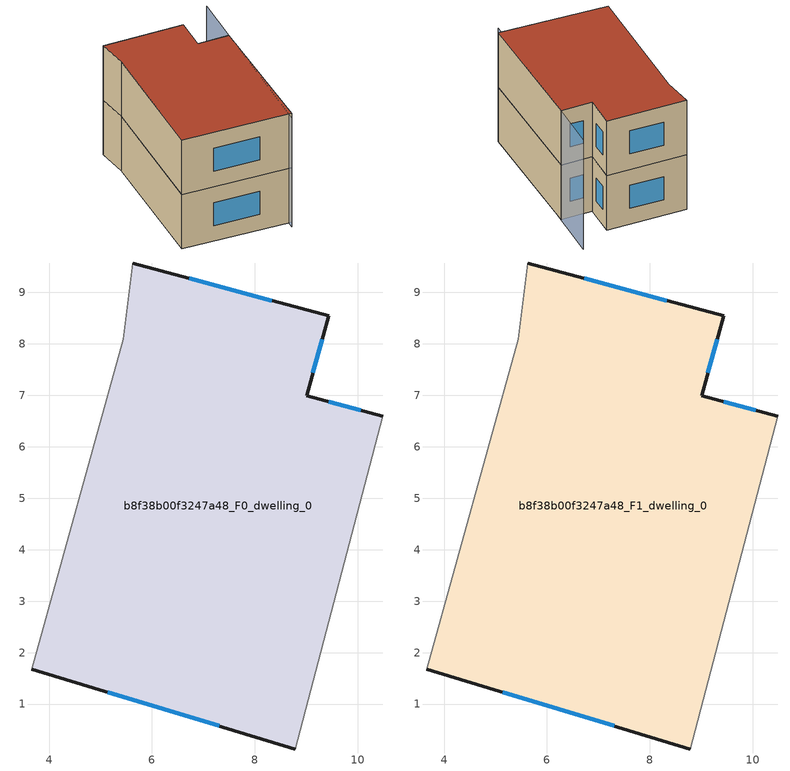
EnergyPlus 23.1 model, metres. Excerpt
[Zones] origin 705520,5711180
b8f38b00f3247a48_F0_dwelling_0
 floor ground (EU_floor_Construction): 9.43,8.54 9,6.99 10.48,6.59 8.78,0.13 3.67,1.68 5.44,8.09 5.63,9.57 z0
 wall outside (EU_wall_Construction): 3.67,1.68 8.78,0.13 / 10.48,6.59 9,6.99 9.43,8.54 5.63,9.57 z0:3
 wall adiabatic (EU_wall_Construction): 5.63,9.57 5.44,8.09 3.67,1.68 / 8.78,0.13 10.48,6.59 z0:3
 window (EU_Window_Construction): 5.15,1.23 7.3,0.58 / 8.33,8.84 6.73,9.27 / 9.13,7.43 9.31,8.09 / 10.05,6.7 9.43,6.87 z0.87:2.13
b8f38b00f3247a48_F1_dwelling_0
 floor to b8f38b00f3247a48_F0_dwelling_0 (EU_floor_Construction): 9.43,8.54 9,6.99 10.48,6.59 8.78,0.13 3.67,1.68 5.44,8.09 5.63,9.57 z3
 wall outside (EU_wall_Construction): 3.67,1.68 8.78,0.13 / 10.48,6.59 9,6.99 9.43,8.54 5.63,9.57 z3:6
 wall adiabatic (EU_wall_Construction): 5.63,9.57 5.44,8.09 3.67,1.68 / 8.78,0.13 10.48,6.59 z3:6
 window (EU_Window_Construction): 5.15,1.23 7.3,0.58 / 8.33,8.84 6.73,9.27 / 9.13,7.43 9.31,8.09 / 10.05,6.7 9.43,6.87 z3.87:5.13
 roof outside (EU_roof_Construction): 8.78,0.13 10.48,6.59 9,6.99 9.43,8.54 5.63,9.57 5.44,8.09 3.67,1.68 z6
shading: 8.55,-0.15 11.17,8.99 z0:6
[Building]
EU S2 Campaign: North Axis=0; Terrain=City; Solar Distribution=FullExterior
[Site:Location]
London: Latitude=51.5; Longitude=-0.5; Time Zone=0; Elevation=25
[SizingPeriod:WeatherFileDays]
AnnualSizingPeriod: Begin Month=1; Begin Day of Month=1; End Month=12; End Day of Month=31; Day of Week for Start Day=Monday; Use Weather File Daylight Saving Period=No; Use Weather File Rain and Snow Indicators=No
[MATERIAL]
EU_InternalMass_Material: Roughness=MediumRough; Thickness=0.1; Conductivity=1; Density=1800; Specific Heat=900; Thermal Absorptance=0.9; Solar Absorptance=0.7; Visible Absorptance=0.7
[MATERIAL:NOMASS] Roughness=MediumRough; Thermal Absorptance=0.9; Solar Absorptance=0.7; Visible Absorptance=0.7
Name | Thermal Resistance
EU_wall_NoMass | 0.724719
EU_roof_NoMass | 2.98947
EU_floor_NoMass | 2.39157
[WINDOWMATERIAL:SIMPLEGLAZINGSYSTEM]
EU_Window_SimpleGlazing: UFactor=2.63425; Solar Heat Gain Coefficient=0.76; Visible Transmittance=0.76
[CONSTRUCTION]
EU_wall_Construction: EU_wall_NoMass
EU_roof_Construction: EU_roof_NoMass
EU_floor_Construction: EU_floor_NoMass
EU_Window_Construction: EU_Window_SimpleGlazing
EU_InternalMass_Construction: EU_InternalMass_Material
[ZONE] Type=1; Multiplier=1; Ceiling Height=autocalculate; Volume=123.297; Floor Area=autocalculate; Part of Total Floor Area=Yes
b8f38b00f3247a48_F0_dwelling_0; b8f38b00f3247a48_F1_dwelling_0
[INTERNALMASS] Construction=EU_InternalMass_Construction; Surface Area=41.0992
Name | Zone or ZoneList
b8f38b00f3247a48_F0_dwelling_0_EU_InternalMass | b8f38b00f3247a48_F0_dwelling_0
b8f38b00f3247a48_F1_dwelling_0_EU_InternalMass | b8f38b00f3247a48_F1_dwelling_0
[OTHEREQUIPMENT] Fuel Type=Electricity; Design Level Calculation Method=Watts/Area; Power per Zone Floor Area=1; Fraction Latent=0; Fraction Radiant=0; Fraction Lost=0; Carbon Dioxide Generation Rate=0; EndUse Subcategory=EU_Step8_InternalGains
Name | Zone or ZoneList or Space or SpaceList | Schedule
EU_Step8_InternalGain_b8f38b00f3247a48_F0_dwelling_0_f000 | b8f38b00f3247a48_F0_dwelling_0 | EU_Step8_GainSchedule_b8f38b00f3247a48_F0_dwelling_0_f000
EU_Step8_InternalGain_b8f38b00f3247a48_F1_dwelling_0_f000 | b8f38b00f3247a48_F1_dwelling_0 | EU_Step8_GainSchedule_b8f38b00f3247a48_F1_dwelling_0_f000
[ZONEVENTILATION:DESIGNFLOWRATE] Schedule=EU_AlwaysOn; Design Flow Rate Calculation Method=AirChanges/Hour; Air Changes per Hour=0.418135; Ventilation Type=Natural; Fan Pressure Rise=0; Fan Total Efficiency=1; Constant Term Coefficient=1; Temperature Term Coefficient=0; Velocity Term Coefficient=0; Velocity Squared Term Coefficient=0; Minimum Indoor Temperature=-100; Maximum Indoor Temperature=100; Delta Temperature=-100; Minimum Outdoor Temperature=-100; Maximum Outdoor Temperature=100; Maximum Wind Speed=40
Name | Zone or ZoneList or Space or SpaceList
EU_ConstantAir_b8f38b00f3247a48_F0_dwelling_0 | b8f38b00f3247a48_F0_dwelling_0
EU_ConstantAir_b8f38b00f3247a48_F1_dwelling_0 | b8f38b00f3247a48_F1_dwelling_0
[HVACTEMPLATE:THERMOSTAT] Constant Heating Setpoint=20; Constant Cooling Setpoint=50
EU_HeatOnly_b8f38b00f3247a48_F0_dwelling_0; EU_HeatOnly_b8f38b00f3247a48_F1_dwelling_0
[HVACTEMPLATE:ZONE:IDEALLOADSAIRSYSTEM] System Availability Schedule=EU_AlwaysOn; Maximum Heating Supply Air Temperature=50; Minimum Cooling Supply Air Temperature=13; Maximum Heating Supply Air Humidity Ratio=0.0156; Minimum Cooling Supply Air Humidity Ratio=0.0077; Heating Limit=NoLimit; Cooling Limit=NoLimit; Heating Availability Schedule=EU_AlwaysOn; Cooling Availability Schedule=EU_CoolingOff; Dehumidification Control Type=ConstantSensibleHeatRatio; Cooling Sensible Heat Ratio=0.7; Dehumidification Setpoint=60; Humidification Control Type=None; Humidification Setpoint=30; Outdoor Air Method=None; Outdoor Air Flow Rate per Person=0.00944; Outdoor Air Flow Rate per Zone Floor Area=0; Outdoor Air Flow Rate per Zone=0; Demand Controlled Ventilation Type=None; Outdoor Air Economizer Type=NoEconomizer; Heat Recovery Type=None; Sensible Heat Recovery Effectiveness=0.7; Latent Heat Recovery Effectiveness=0.65
Name | Template Thermostat
b8f38b00f3247a48_F0_dwelling_0 | EU_HeatOnly_b8f38b00f3247a48_F0_dwelling_0
b8f38b00f3247a48_F1_dwelling_0 | EU_HeatOnly_b8f38b00f3247a48_F1_dwelling_0
[SIZING:ZONE] Zone Cooling Design Supply Air Temperature Input Method=SupplyAirTemperature; Zone Cooling Design Supply Air Temperature=13; Zone Heating Design Supply Air Temperature Input Method=SupplyAirTemperature; Zone Heating Design Supply Air Temperature=50; Zone Cooling Design Supply Air Humidity Ratio=0.008; Zone Heating Design Supply Air Humidity Ratio=0.008; Cooling Design Air Flow Method=DesignDay; Cooling Design Air Flow Rate=0; Cooling Minimum Air Flow per Zone Floor Area=0.000762; Cooling Minimum Air Flow=0; Cooling Minimum Air Flow Fraction=0.2; Heating Design Air Flow Method=DesignDay; Heating Design Air Flow Rate=0; Heating Maximum Air Flow per Zone Floor Area=0.002032; Heating Maximum Air Flow=0.141576; Heating Maximum Air Flow Fraction=0.3; Account for Dedicated Outdoor Air System=No; Dedicated Outdoor Air System Control Strategy=NeutralSupplyAir; Dedicated Outdoor Air Low Setpoint Temperature for Design=autosize; Dedicated Outdoor Air High Setpoint Temperature for Design=autosize; Zone Load Sizing Method=Sensible Load Only No Latent Load; Zone Latent Cooling Design Supply Air Humidity Ratio Input Method=HumidityRatioDifference; Zone Cooling Design Supply Air Humidity Ratio Difference=0.005; Zone Latent Heating Design Supply Air Humidity Ratio Input Method=HumidityRatioDifference; Zone Humidification Design Supply Air Humidity Ratio Difference=0.005
b8f38b00f3247a48_F0_dwelling_0; b8f38b00f3247a48_F1_dwelling_0
[SCHEDULE:CONSTANT]
Name | Hourly Value
EU_AlwaysOn | 1
EU_CoolingOff | 0
[SCHEDULE:FILE] Column Number=1; Rows to Skip at Top=0; Number of Hours of Data=8760; Column Separator=Comma; Interpolate to Timestep=No; Minutes per Item=60; Adjust Schedule for Daylight Savings=Yes
Name | File
EU_Step8_GainSchedule_b8f38b00f3247a48_F0_dwelling_0_f000 | ../../schedules/b8f38b00f3247a48/b8f38b00f3247a48_F0_dwelling_0_f000_gain.csv
EU_Step8_GainSchedule_b8f38b00f3247a48_F1_dwelling_0_f000 | ../../schedules/b8f38b00f3247a48/b8f38b00f3247a48_F1_dwelling_0_f000_gain.csv
